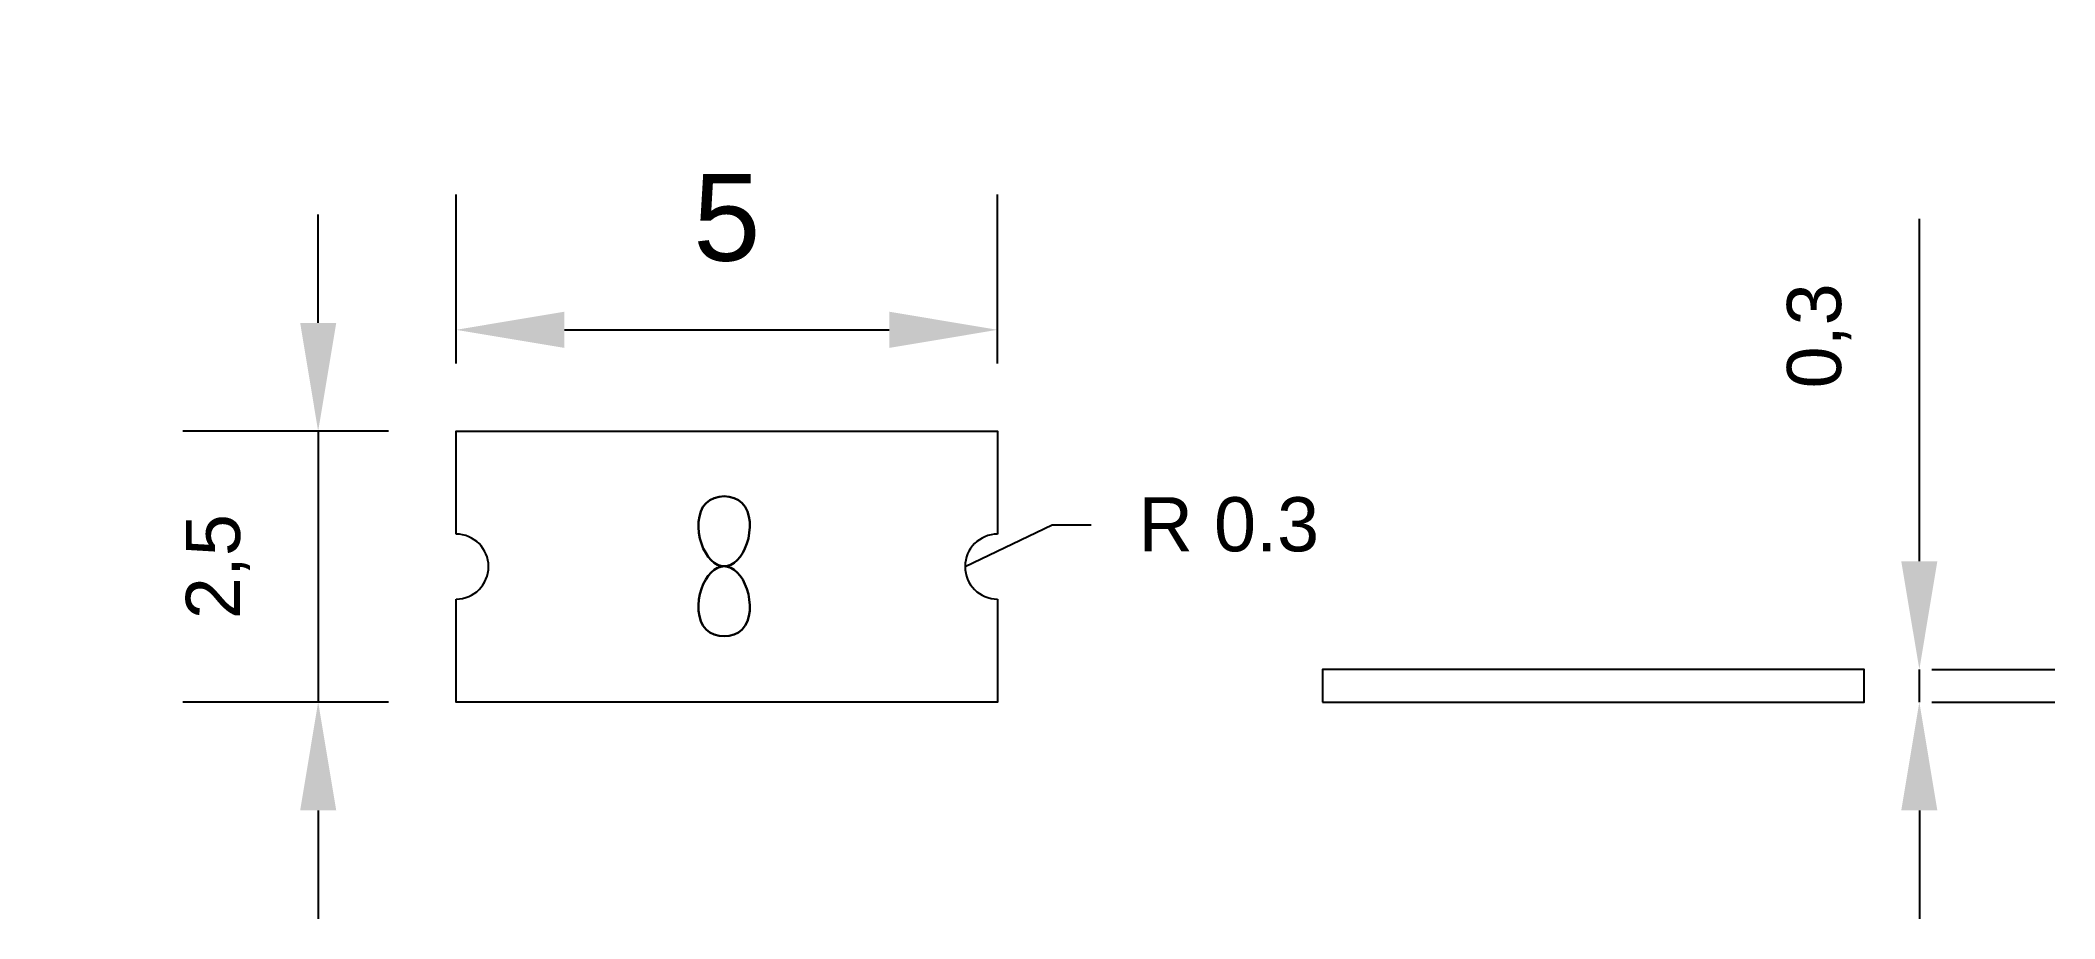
# Model space of a CAD drawing. Header units: millimetres. Extents: x 6.2 to 24.8, y 5.5 to 13.6.
import ezdxf

# ---------------------------------------------------------------- set-up
doc = ezdxf.new("R2010")
doc.units = ezdxf.units.MM
doc.layers.add('ChipCapacitor', color=43, linetype='Continuous')
doc.layers.add('Cote', color=7, linetype='Continuous')
doc.layers.add('ChipLogo', color=250, linetype='Continuous', lineweight=30)
doc.styles.get("Standard").update_dxf_attribs({"font": 'arial.ttf'})
doc.dimstyles.new('ISO-25', dxfattribs={"dimtxt": 2.5, "dimasz": 2.5, "dimexe": 1.25, "dimexo": 0.625, "dimtad": 1, "dimtxsty": 'Standard', "dimcen": 2.5, "dimadec": 0, "dimazin": 0, "dimtfac": 1, "dimtmove": 0, "dimatfit": 3, "dimfxl": 1, "dimarcsym": 0})

# ---------------------------------------------------------------- blocks, each defined once
blk = doc.blocks.new('*D1')
at = {"layer": 'Cote', "color": 0, "lineweight": -2, "transparency": 16777216}
for p, q in [((10, 10.625), (10, 12.186)), ((15, 10.625), (15, 12.186)), ((11, 10.936), (14, 10.936))]:
    blk.add_line(p, q, dxfattribs=at)
at = {"layer": 'Cote', "color": 0, "transparency": 16777216}
for points in [[(11, 11.103), (11, 10.769), (10, 10.936)], [(14, 11.103), (14, 10.769), (15, 10.936)]]:
    blk.add_solid(points, dxfattribs=at)
at = {"layer": 'Defpoints', "color": 0, "transparency": 16777216}
for p in [(15, 10.936), (10, 10), (15, 10)]:
    blk.add_point(p, dxfattribs=at)
at = {"layer": 'Cote', "color": 0, "transparency": 16777216, "insert": (12.5, 11.968), "char_height": 2.5, "attachment_point": 5}
blk.add_mtext('{\\H0.32x;5}', dxfattribs=at)
blk = doc.blocks.new('*D2')
at = {"layer": 'Cote', "color": 0, "lineweight": -2, "transparency": 16777216}
for p, q in [((8.727, 11), (8.727, 12)), ((9.375, 10), (7.477, 10)), ((8.727, 10), (8.727, 7.5)), ((9.375, 7.5), (7.477, 7.5)), ((8.727, 6.5), (8.727, 5.5))]:
    blk.add_line(p, q, dxfattribs=at)
at = {"layer": 'Cote', "color": 0, "transparency": 16777216}
for points in [[(8.561, 11), (8.894, 11), (8.727, 10)], [(8.561, 6.5), (8.894, 6.5), (8.727, 7.5)]]:
    blk.add_solid(points, dxfattribs=at)
at = {"layer": 'Defpoints', "color": 0, "transparency": 16777216}
for p in [(10, 10), (8.727, 7.5), (10, 7.5)]:
    blk.add_point(p, dxfattribs=at)
at = {"layer": 'Cote', "color": 0, "transparency": 16777216, "insert": (7.802, 8.75), "char_height": 2.5, "attachment_point": 5, "rotation": 90}
blk.add_mtext('{\\H0.2x;2,5}', dxfattribs=at)
blk = doc.blocks.new('*D3')
at = {"layer": 'Cote', "color": 0, "lineweight": -2, "transparency": 16777216}
for p, q in [((23.511, 8.8), (23.511, 11.96)), ((23.511, 7.5), (23.511, 7.8)), ((23.625, 7.8), (24.761, 7.8)), ((23.625, 7.5), (24.761, 7.5)), ((23.511, 6.5), (23.511, 5.5))]:
    blk.add_line(p, q, dxfattribs=at)
at = {"layer": 'Cote', "color": 0, "transparency": 16777216}
for points in [[(23.344, 8.8), (23.677, 8.8), (23.511, 7.8)], [(23.344, 6.5), (23.677, 6.5), (23.511, 7.5)]]:
    blk.add_solid(points, dxfattribs=at)
at = {"layer": 'Defpoints', "color": 0, "transparency": 16777216}
for p in [(23, 7.8), (23.511, 7.8), (23, 7.5)]:
    blk.add_point(p, dxfattribs=at)
at = {"layer": 'Cote', "color": 0, "transparency": 16777216, "insert": (22.585, 10.88), "char_height": 2.5, "attachment_point": 5, "rotation": 90}
blk.add_mtext('{\\H0.2x;0,3}', dxfattribs=at)

msp = doc.modelspace()

# ---------------------------------------------------------------- linework, layer by layer
at = {"layer": 'ChipCapacitor'}
for points in [[(10, 9.05), (10, 10), (15, 10), (15, 9.05)], [(15, 8.45), (15, 7.5), (10, 7.5), (10, 8.45)]]:
    msp.add_lwpolyline(points, dxfattribs=at)
msp.add_lwpolyline([(18, 7.5), (23, 7.5), (23, 7.8), (18, 7.8)], close=True, dxfattribs=at)
for centre, start, end in [((10, 8.75), 270, 90), ((15, 8.75), 90, 270)]:
    msp.add_arc(centre, 0.3, start, end, dxfattribs=at)
at = {"layer": 'ChipLogo'}
for points in [[(12.266, 8.962), (12.283, 8.917), (12.305, 8.877), (12.329, 8.841), (12.355, 8.811), (12.383, 8.786), (12.413, 8.768), (12.444, 8.757), (12.476, 8.753), (12.507, 8.757), (12.538, 8.768), (12.568, 8.786), (12.596, 8.811), (12.623, 8.841), (12.647, 8.877), (12.668, 8.917), (12.685, 8.962), (12.699, 9.011), (12.708, 9.062), (12.713, 9.114), (12.712, 9.165), (12.705, 9.214), (12.691, 9.26), (12.671, 9.301), (12.643, 9.336), (12.608, 9.364), (12.567, 9.383), (12.522, 9.395), (12.476, 9.399), (12.429, 9.395), (12.384, 9.383), (12.343, 9.364), (12.308, 9.336), (12.28, 9.301), (12.26, 9.26), (12.247, 9.214), (12.24, 9.165), (12.239, 9.114), (12.243, 9.062), (12.252, 9.011)], [(12.266, 8.544), (12.283, 8.589), (12.305, 8.63), (12.329, 8.665), (12.355, 8.696), (12.383, 8.72), (12.413, 8.738), (12.444, 8.749), (12.476, 8.753), (12.507, 8.749), (12.538, 8.738), (12.568, 8.72), (12.596, 8.696), (12.623, 8.665), (12.647, 8.63), (12.668, 8.589), (12.685, 8.544), (12.699, 8.496), (12.708, 8.445), (12.713, 8.393), (12.712, 8.342), (12.705, 8.292), (12.691, 8.246), (12.671, 8.205), (12.643, 8.17), (12.608, 8.143), (12.567, 8.124), (12.522, 8.112), (12.476, 8.108), (12.429, 8.112), (12.384, 8.124), (12.343, 8.143), (12.308, 8.17), (12.28, 8.205), (12.26, 8.246), (12.247, 8.292), (12.24, 8.342), (12.239, 8.393), (12.243, 8.445), (12.252, 8.496)]]:
    msp.add_lwpolyline(points, close=True, dxfattribs=at)
at = {"layer": 'Cote', "linetype": 'ByBlock', "lineweight": -2}
msp.add_line((15.505, 9.136), (15.865, 9.136), dxfattribs=at)
msp.add_lwpolyline([(14.7, 8.75), (15.505, 9.136)], dxfattribs=at)

# ---------------------------------------------------------------- texts
at = {"layer": 'Cote', "insert": (16.3, 9.391), "char_height": 0.5, "attachment_point": 1}
msp.add_mtext('R 0.3', dxfattribs=at)

# ---------------------------------------------------------------- dimensions: what is measured, and where the dimension line sits
at = {"layer": 'Cote'}
dim = msp.add_linear_dim(base=(15, 10.936), p1=(10, 10), p2=(15, 10), text='{\\H0.32x;<>}', dimstyle='ISO-25', override={"dimasz": 1}, dxfattribs=at)
dim.commit()
dim.dimension.update_dxf_attribs({"geometry": '*D1', "text_midpoint": (12.5, 11.968)})
for base, p1, p2, picture, middle in [((23.511, 7.8), (23, 7.5), (23, 7.8), '*D3', (22.585, 10.88)), ((8.727, 7.5), (10, 10), (10, 7.5), '*D2', (7.802, 8.75))]:
    dim = msp.add_linear_dim(base=base, p1=p1, p2=p2, angle=90, text='{\\H0.2x;<>}', dimstyle='ISO-25', override={"dimasz": 1}, dxfattribs=at)
    dim.commit()
    dim.dimension.update_dxf_attribs({"geometry": picture, "text_midpoint": middle})

doc.saveas('drawing.dxf')
